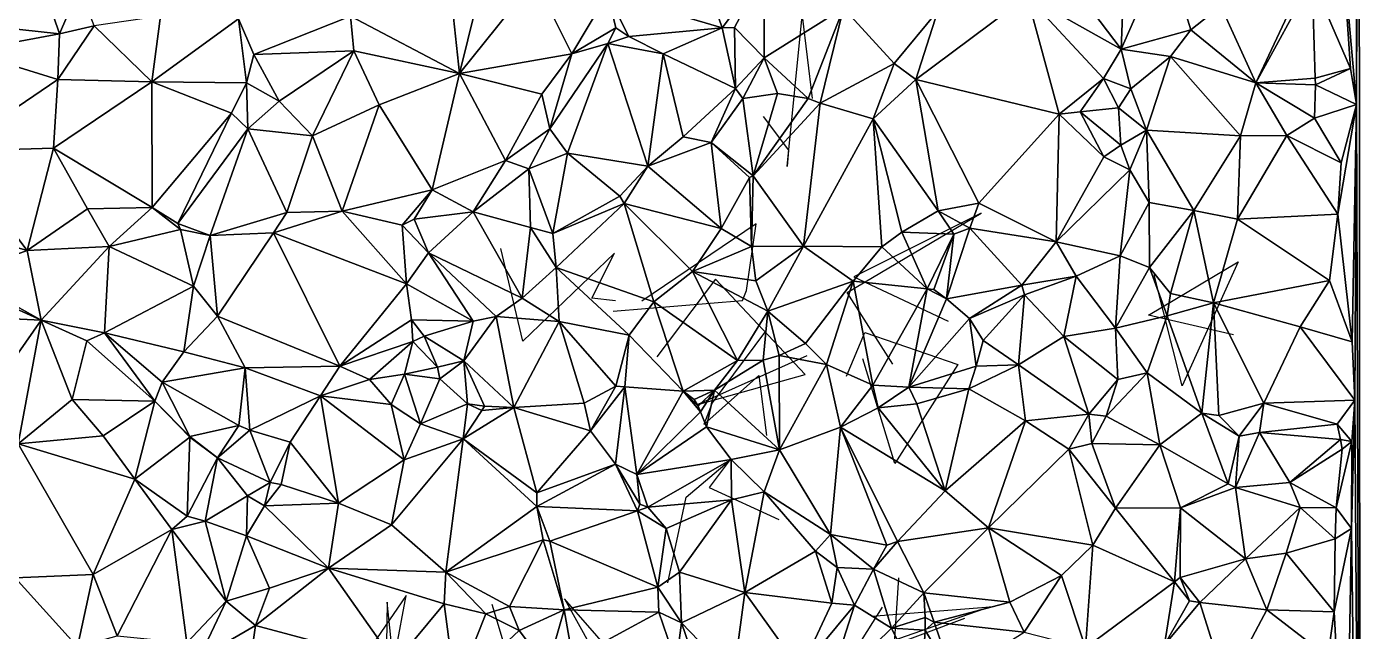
# Model space of a CAD drawing. Header units: metres. Extents: x -15.6 to 15.3, y -15.1 to 15.6.
# Drawn here: x -0.96 to 14.97, y -3.91 to 3.31 of the extents above; entities that cross this region are included whole.
import ezdxf

# ---------------------------------------------------------------- set-up
doc = ezdxf.new("R2010")
doc.units = ezdxf.units.M
doc.layers.add('CRACKS', color=1, linetype='Continuous')
doc.layers.add('STREET_MESH', color=7, linetype='Continuous')

msp = doc.modelspace()

# ---------------------------------------------------------------- linework, layer by layer
at = {"layer": 'CRACKS'}
for points in [[(7.837, 2.236, 0.1), (8.137, 1.836, 0.1), (8.124, 1.638, 0.1), (8.3, 3.439, 0.1), (8.423, 2.452, 0.1)], [(9.386, -0.721, 0.1), (8.839, 0.135, 0.1), (10.439, 1.083, 0.1), (8.92, 0.324, 0.1), (10.043, -0.205, 0.1)], [(6.045, -0.087, 0.1), (7.591, 0.041, 0.1), (7.636, 0.16, 0.1), (7.754, 0.955, 0.1), (6.389, 0.032, 0.1)], [(6.074, 0.036, 0.1), (5.792, 0.068, 0.1), (6.061, 0.607, 0.1), (4.966, -0.445, 0.1), (4.705, 0.662, 0.1)], [(13.453, -0.37, 0.1), (12.438, -0.136, 0.1), (13.505, 0.501, 0.1), (12.838, -0.98, 0.1), (12.503, 0.345, 0.1)], [(8.356, -0.618, 0.1), (7.056, -1.201, 0.1), (8.338, -0.844, 0.1), (7.266, 0.296, 0.1), (6.566, -0.632, 0.1)], [(7.863, -0.325, 0.1), (7.229, -1.179, 0.1), (7.129, -1.44, 0.1), (7.783, -0.856, 0.1), (7.875, -1.572, 0.1)], [(8.831, -0.861, 0.1), (9.052, -0.343, 0.1), (10.159, -0.722, 0.1), (9.409, -1.904, 0.1), (9.028, -0.656, 0.1)], [(6.7, -3.328, 0.1), (6.919, -2.308, 0.1), (7.43, -1.872, 0.1), (7.192, -2.191, 0.1), (8.023, -2.574, 0.1)], [(9.133, -3.727, 0.1), (10.546, -3.617, 0.1), (8.964, -4.17, 0.1), (9.38, -4.417, 0.1), (9.455, -3.268, 0.1)], [(3.479, -4.826, 0.1), (3.347, -3.561, 0.1), (3.328, -4.801, 0.1), (3.573, -3.481, 0.1), (2.518, -5.022, 0.1)], [(4.598, -3.583, 0.1), (5.027, -5.011, 0.1), (6.235, -4.403, 0.1), (5.463, -3.521, 0.1), (6.262, -4.956, 0.1)], [(10.239, -3.756, 0.1), (8.781, -4.304, 0.1), (9.502, -4.678, 0.1), (8.829, -4.308, 0.1), (9.259, -3.618, 0.1)]]:
    msp.add_polyline3d(points, dxfattribs=at)
at = {"layer": 'STREET_MESH'}
for points in [[(14.953, 12.748), (14.949, 11.237), (14.965, -10.535)], [(14.921, 2.378), (14.949, 11.237), (14.911, 8.775)], [(14.949, 11.237), (14.921, 2.378), (14.965, -10.535)], [(14.741, 4.402), (14.921, 2.378), (14.911, 8.775)], [(7.347, 3.295), (6.817, 4.836), (5.979, 3.7)], [(6.817, 4.836), (7.347, 3.295), (7.846, 3.958)], [(12.112, 3.039), (12.161, 4.373), (11.359, 4.034)], [(12.161, 4.373), (12.112, 3.039), (12.641, 4.245)], [(14.392, 3.868), (14.847, 2.808), (14.741, 4.402)], [(14.847, 2.808), (14.921, 2.378), (14.741, 4.402)], [(12.641, 4.245), (12.112, 3.039), (12.94, 3.27)], [(12.641, 4.245), (12.94, 3.27), (13.301, 3.554)], [(-0.563, 3.225), (-0.862, 4.108), (-1.77, 3.356)], [(-0.862, 4.108), (-0.563, 3.225), (-0.324, 3.78)], [(4.066, 4.09), (2.911, 3.435), (4.211, 2.751)], [(4.514, 3.976), (4.066, 4.09), (4.211, 2.751)], [(10.987, 3.671), (12.112, 3.039), (11.359, 4.034)], [(5.112, 3.87), (4.514, 3.976), (4.211, 2.751)], [(5.553, 2.985), (5.112, 3.87), (4.211, 2.751)], [(5.112, 3.87), (5.553, 2.985), (5.979, 3.7)], [(7.347, 3.295), (7.494, 3.3), (7.846, 3.958)], [(7.494, 3.3), (7.848, 2.937), (7.846, 3.958)], [(7.848, 2.937), (8.796, 3.531), (7.846, 3.958)], [(13.718, 2.64), (14.315, 3.913), (13.301, 3.554)], [(13.718, 2.64), (14.392, 3.868), (14.315, 3.913)], [(14.392, 3.868), (13.718, 2.64), (14.428, 2.695)], [(14.847, 2.808), (14.392, 3.868), (14.428, 2.695)], [(-0.324, 3.78), (-0.563, 3.225), (-0.15, 3.318)], [(5.553, 2.985), (6.079, 3.294), (5.979, 3.7)], [(6.231, 3.19), (7.347, 3.295), (5.979, 3.7)], [(6.079, 3.294), (6.231, 3.19), (5.979, 3.7)], [(11.37, 2.263), (10.987, 3.671), (9.659, 2.679)], [(10.987, 3.671), (9.923, 3.499), (9.659, 2.679)], [(11.9, 2.692), (10.987, 3.671), (11.37, 2.263)], [(11.9, 2.692), (12.112, 3.039), (10.987, 3.671)], [(8.796, 3.531), (7.848, 2.937), (8.375, 2.453)], [(8.516, 2.395), (8.796, 3.531), (8.375, 2.453)], [(8.516, 2.395), (9.402, 2.87), (8.796, 3.531)], [(9.402, 2.87), (9.923, 3.499), (8.796, 3.531)], [(12.94, 3.27), (13.718, 2.64), (13.301, 3.554)], [(-1.677, 3.015), (-0.563, 3.225), (-1.77, 3.356)], [(0.537, 2.649), (0.643, 3.435), (-0.15, 3.318)], [(1.573, 3.401), (0.643, 3.435), (0.537, 2.649)], [(1.668, 2.639), (1.573, 3.401), (0.537, 2.649)], [(2.911, 3.435), (1.573, 3.401), (1.757, 2.976)], [(1.573, 3.401), (1.668, 2.639), (1.757, 2.976)], [(2.949, 3.022), (2.911, 3.435), (1.757, 2.976)], [(2.911, 3.435), (2.949, 3.022), (4.211, 2.751)], [(9.923, 3.499), (9.402, 2.87), (9.659, 2.679)], [(-0.563, 3.225), (-1.677, 3.015), (-0.584, 2.68)], [(-0.584, 2.68), (0.537, 2.649), (-0.15, 3.318)], [(-0.563, 3.225), (-0.584, 2.68), (-0.15, 3.318)], [(5.553, 2.985), (5.983, 3.108), (6.079, 3.294)], [(6.079, 3.294), (5.983, 3.108), (6.231, 3.19)], [(6.231, 3.19), (5.983, 3.108), (6.643, 2.986)], [(6.231, 3.19), (6.643, 2.986), (7.347, 3.295)], [(6.643, 2.986), (7.507, 2.57), (7.347, 3.295)], [(7.507, 2.57), (7.494, 3.3), (7.347, 3.295)], [(7.848, 2.937), (7.494, 3.3), (7.507, 2.57)], [(12.94, 3.27), (12.112, 3.039), (12.698, 2.952)], [(13.718, 2.64), (12.94, 3.27), (12.698, 2.952)], [(5.983, 3.108), (5.29, 2.089), (5.502, 1.797)], [(5.553, 2.985), (5.29, 2.089), (5.983, 3.108)], [(6.46, 1.642), (5.983, 3.108), (5.502, 1.797)], [(6.643, 2.986), (5.983, 3.108), (6.46, 1.642)], [(12.112, 3.039), (11.9, 2.692), (12.224, 2.565)], [(12.112, 3.039), (12.224, 2.565), (12.698, 2.952)], [(-1.677, 3.015), (-1.845, 1.821), (-0.584, 2.68)], [(1.668, 2.639), (2.058, 2.419), (1.757, 2.976)], [(2.058, 2.419), (2.949, 3.022), (1.757, 2.976)], [(2.949, 3.022), (2.058, 2.419), (2.455, 2.004)], [(2.949, 3.022), (2.455, 2.004), (3.254, 2.374)], [(4.211, 2.751), (2.949, 3.022), (3.254, 2.374)], [(5.195, 2.502), (5.553, 2.985), (4.211, 2.751)], [(5.29, 2.089), (5.553, 2.985), (5.195, 2.502)], [(6.88, 1.992), (6.643, 2.986), (6.46, 1.642)], [(6.643, 2.986), (6.88, 1.992), (7.507, 2.57)], [(7.595, 2.453), (7.848, 2.937), (7.507, 2.57)], [(8.007, 2.51), (7.848, 2.937), (7.595, 2.453)], [(7.848, 2.937), (8.007, 2.51), (8.375, 2.453)], [(9.402, 2.87), (8.516, 2.395), (9.148, 2.208)], [(9.402, 2.87), (9.148, 2.208), (9.659, 2.679)], [(12.698, 2.952), (12.224, 2.565), (12.413, 2.073)], [(13.534, 2.004), (12.698, 2.952), (12.413, 2.073)], [(13.534, 2.004), (13.718, 2.64), (12.698, 2.952)], [(4.211, 2.751), (3.254, 2.374), (3.885, 1.363)], [(4.761, 1.712), (4.211, 2.751), (3.885, 1.363)], [(5.195, 2.502), (4.211, 2.751), (4.761, 1.712)], [(14.432, 2.613), (14.847, 2.808), (14.428, 2.695)], [(14.847, 2.808), (14.432, 2.613), (14.921, 2.378)], [(-1.845, 1.821), (-0.635, 1.86), (-0.584, 2.68)], [(-0.584, 2.68), (-0.635, 1.86), (0.537, 2.649)], [(0.537, 2.649), (-0.635, 1.86), (0.542, 1.15)], [(1.491, 2.276), (0.537, 2.649), (0.542, 1.15)], [(1.491, 2.276), (1.668, 2.639), (0.537, 2.649)], [(1.668, 2.639), (1.491, 2.276), (1.684, 2.091)], [(2.058, 2.419), (1.668, 2.639), (1.684, 2.091)], [(7.507, 2.57), (6.88, 1.992), (7.216, 1.925)], [(7.595, 2.453), (7.507, 2.57), (7.216, 1.925)], [(9.148, 2.208), (9.924, 1.109), (9.659, 2.679)], [(10.41, 1.202), (11.37, 2.263), (9.659, 2.679)], [(9.924, 1.109), (10.41, 1.202), (9.659, 2.679)], [(11.9, 2.692), (11.37, 2.263), (11.622, 2.291)], [(12.079, 2.341), (11.9, 2.692), (11.622, 2.291)], [(12.224, 2.565), (11.9, 2.692), (12.079, 2.341)], [(12.224, 2.565), (12.079, 2.341), (12.413, 2.073)], [(13.718, 2.64), (13.534, 2.004), (14.089, 2.011)], [(13.718, 2.64), (14.432, 2.613), (14.428, 2.695)], [(14.418, 2.218), (13.718, 2.64), (14.089, 2.011)], [(13.718, 2.64), (14.418, 2.218), (14.432, 2.613)], [(14.432, 2.613), (14.418, 2.218), (14.921, 2.378)], [(2.455, 2.004), (2.058, 2.419), (1.684, 2.091)], [(5.29, 2.089), (5.195, 2.502), (4.761, 1.712)], [(7.717, 1.528), (7.595, 2.453), (7.216, 1.925)], [(8.007, 2.51), (7.595, 2.453), (7.717, 1.528)], [(8.007, 2.51), (7.717, 1.528), (8.375, 2.453)], [(7.717, 1.528), (8.516, 2.395), (8.375, 2.453)], [(8.319, 0.687), (8.516, 2.395), (7.717, 1.528)], [(8.516, 2.395), (8.319, 0.687), (9.148, 2.208)], [(0.848, 0.96), (1.491, 2.276), (0.542, 1.15)], [(1.491, 2.276), (0.848, 0.96), (1.684, 2.091)], [(3.254, 2.374), (2.455, 2.004), (2.811, 1.108)], [(3.885, 1.363), (3.254, 2.374), (2.811, 1.108)], [(11.333, 0.74), (11.37, 2.263), (10.41, 1.202)], [(11.37, 2.263), (11.333, 0.74), (11.904, 1.756)], [(11.37, 2.263), (11.904, 1.756), (11.622, 2.291)], [(12.108, 1.895), (12.079, 2.341), (11.622, 2.291)], [(11.904, 1.756), (12.108, 1.895), (11.622, 2.291)], [(12.079, 2.341), (12.108, 1.895), (12.413, 2.073)], [(14.418, 2.218), (14.735, 1.682), (14.921, 2.378)], [(14.696, 1.072), (14.866, -0.452), (14.921, 2.378)], [(14.735, 1.682), (14.696, 1.072), (14.921, 2.378)], [(14.921, 2.378), (14.866, -0.452), (14.9, -1.151)], [(14.921, 2.378), (14.9, -1.151), (14.965, -10.535)], [(1.684, 2.091), (0.848, 0.96), (1.234, 0.818)], [(2.149, 1.092), (1.684, 2.091), (1.234, 0.818)], [(2.149, 1.092), (2.455, 2.004), (1.684, 2.091)], [(5.29, 2.089), (4.761, 1.712), (5.037, 1.611)], [(5.29, 2.089), (5.037, 1.611), (5.502, 1.797)], [(9.148, 2.208), (8.319, 0.687), (9.254, 0.681)], [(9.49, 0.855), (9.148, 2.208), (9.254, 0.681)], [(9.148, 2.208), (9.49, 0.855), (9.924, 1.109)], [(12.413, 2.073), (12.108, 1.895), (12.212, 1.6)], [(12.444, 1.21), (12.413, 2.073), (12.212, 1.6)], [(12.444, 1.21), (12.976, 1.116), (12.413, 2.073)], [(12.976, 1.116), (13.534, 2.004), (12.413, 2.073)], [(14.735, 1.682), (14.418, 2.218), (14.089, 2.011)], [(2.455, 2.004), (2.149, 1.092), (2.811, 1.108)], [(6.88, 1.992), (6.46, 1.642), (7.216, 1.925)], [(6.46, 1.642), (7.335, 0.899), (7.216, 1.925)], [(7.674, 1.507), (7.717, 1.528), (7.216, 1.925)], [(7.335, 0.899), (7.674, 1.507), (7.216, 1.925)], [(13.534, 2.004), (12.976, 1.116), (13.5, 1.01)], [(14.696, 1.072), (14.089, 2.011), (13.5, 1.01)], [(14.089, 2.011), (13.534, 2.004), (13.5, 1.01)], [(14.735, 1.682), (14.089, 2.011), (14.696, 1.072)], [(-2.222, 1.003), (-0.949, 0.638), (-1.845, 1.821)], [(-0.949, 0.638), (-0.635, 1.86), (-1.845, 1.821)], [(-0.635, 1.86), (-0.949, 0.638), (-0.229, 1.134)], [(-0.635, 1.86), (-0.229, 1.134), (0.542, 1.15)], [(5.037, 1.611), (5.326, 0.84), (5.502, 1.797)], [(5.326, 0.84), (6.125, 1.284), (5.502, 1.797)], [(6.125, 1.284), (6.46, 1.642), (5.502, 1.797)], [(11.904, 1.756), (11.333, 0.74), (12.212, 1.6)], [(12.108, 1.895), (11.904, 1.756), (12.212, 1.6)], [(4.761, 1.712), (3.885, 1.363), (4.374, 1.1)], [(5.037, 1.611), (4.761, 1.712), (4.374, 1.1)], [(5.059, 0.91), (5.037, 1.611), (4.374, 1.1)], [(5.326, 0.84), (5.037, 1.611), (5.059, 0.91)], [(6.125, 1.284), (6.177, 1.198), (6.46, 1.642)], [(6.177, 1.198), (7.335, 0.899), (6.46, 1.642)], [(11.333, 0.74), (12.098, 0.574), (12.212, 1.6)], [(12.098, 0.574), (12.444, 1.21), (12.212, 1.6)], [(7.335, 0.899), (7.698, 0.685), (7.674, 1.507)], [(7.674, 1.507), (7.698, 0.685), (7.717, 1.528)], [(7.698, 0.685), (8.319, 0.687), (7.717, 1.528)], [(3.528, 0.938), (3.885, 1.363), (2.811, 1.108)], [(3.528, 0.938), (3.67, 1.01), (3.885, 1.363)], [(3.885, 1.363), (3.67, 1.01), (4.374, 1.1)], [(6.125, 1.284), (5.326, 0.84), (6.177, 1.198)], [(-0.229, 1.134), (-0.949, 0.638), (0.027, 0.685)], [(-0.229, 1.134), (0.027, 0.685), (0.542, 1.15)], [(0.027, 0.685), (0.88, 0.887), (0.542, 1.15)], [(0.88, 0.887), (0.848, 0.96), (0.542, 1.15)], [(6.177, 1.198), (5.326, 0.84), (5.366, 0.433)], [(6.533, 0.025), (6.177, 1.198), (5.366, 0.433)], [(6.533, 0.025), (6.992, 0.387), (6.177, 1.198)], [(6.992, 0.387), (7.335, 0.899), (6.177, 1.198)], [(9.924, 1.109), (10.305, 0.902), (10.41, 1.202)], [(10.305, 0.902), (11.333, 0.74), (10.41, 1.202)], [(12.449, 0.433), (12.444, 1.21), (12.098, 0.574)], [(12.976, 1.116), (12.444, 1.21), (12.449, 0.433)], [(12.976, 1.116), (12.449, 0.433), (12.699, 0.125)], [(13.212, 0.012), (12.976, 1.116), (12.699, 0.125)], [(12.976, 1.116), (13.212, 0.012), (13.5, 1.01)], [(-0.949, 0.638), (-2.222, 1.003), (-1.75, 0.348)], [(0.848, 0.96), (0.88, 0.887), (1.234, 0.818)], [(2.149, 1.092), (1.234, 0.818), (1.991, 0.848)], [(2.811, 1.108), (2.149, 1.092), (1.991, 0.848)], [(3.577, 0.238), (2.811, 1.108), (1.991, 0.848)], [(3.577, 0.238), (3.528, 0.938), (2.811, 1.108)], [(3.67, 1.01), (3.528, 0.938), (3.842, 0.609)], [(4.374, 1.1), (3.67, 1.01), (3.842, 0.609)], [(4.958, 0.07), (4.374, 1.1), (3.842, 0.609)], [(4.958, 0.07), (5.059, 0.91), (4.374, 1.1)], [(9.49, 0.855), (10.111, 0.831), (9.924, 1.109)], [(10.111, 0.831), (10.305, 0.902), (9.924, 1.109)], [(13.5, 1.01), (13.212, 0.012), (14.596, 0.28)], [(14.696, 1.072), (13.5, 1.01), (14.596, 0.28)], [(14.866, -0.452), (14.696, 1.072), (14.596, 0.28)], [(0.88, 0.887), (0.027, 0.685), (1.034, 0.213)], [(1.234, 0.818), (0.88, 0.887), (1.034, 0.213)], [(1.324, -0.148), (1.234, 0.818), (1.034, 0.213)], [(1.234, 0.818), (1.324, -0.148), (1.991, 0.848)], [(1.324, -0.148), (2.783, -0.742), (1.991, 0.848)], [(2.783, -0.742), (3.577, 0.238), (1.991, 0.848)], [(3.528, 0.938), (3.577, 0.238), (3.842, 0.609)], [(5.059, 0.91), (4.958, 0.07), (5.366, 0.433)], [(5.326, 0.84), (5.059, 0.91), (5.366, 0.433)], [(7.698, 0.685), (7.335, 0.899), (6.992, 0.387)], [(9.794, 0.18), (9.49, 0.855), (9.254, 0.681)], [(10.111, 0.831), (9.49, 0.855), (9.794, 0.18)], [(9.875, 0.171), (10.111, 0.831), (9.794, 0.18)], [(9.875, 0.171), (10.026, 0.062), (10.111, 0.831)], [(10.026, 0.062), (10.925, 0.225), (10.305, 0.902)], [(10.111, 0.831), (10.026, 0.062), (10.305, 0.902)], [(10.925, 0.225), (11.333, 0.74), (10.305, 0.902)], [(-0.949, 0.638), (-1.75, 0.348), (-0.782, -0.193)], [(-0.949, 0.638), (-0.782, -0.193), (0.027, 0.685)], [(0.027, 0.685), (-0.782, -0.193), (-0.028, -0.345)], [(1.034, 0.213), (0.027, 0.685), (-0.028, -0.345)], [(7.698, 0.685), (6.992, 0.387), (7.75, 0.276)], [(8.319, 0.687), (7.698, 0.685), (7.75, 0.276)], [(7.891, -0.087), (8.319, 0.687), (7.75, 0.276)], [(7.891, -0.087), (8.91, 0.271), (8.319, 0.687)], [(8.319, 0.687), (8.91, 0.271), (9.254, 0.681)], [(8.91, 0.271), (9.794, 0.18), (9.254, 0.681)], [(11.333, 0.74), (10.925, 0.225), (11.574, 0.331)], [(12.098, 0.574), (11.333, 0.74), (11.574, 0.331)], [(3.577, 0.238), (4.375, -0.207), (3.842, 0.609)], [(4.65, -0.152), (4.958, 0.07), (3.842, 0.609)], [(4.375, -0.207), (4.65, -0.152), (3.842, 0.609)], [(12.042, -0.288), (12.098, 0.574), (11.574, 0.331)], [(12.042, -0.288), (12.449, 0.433), (12.098, 0.574)], [(-0.782, -0.193), (-1.75, 0.348), (-1.787, 0.26)], [(4.958, 0.07), (5.402, -0.211), (5.366, 0.433)], [(5.366, 0.433), (5.402, -0.211), (6.237, -0.374)], [(6.533, 0.025), (5.366, 0.433), (6.237, -0.374)], [(6.992, 0.387), (6.533, 0.025), (7.528, -0.677)], [(6.992, 0.387), (7.891, -0.087), (7.75, 0.276)], [(7.891, -0.087), (6.992, 0.387), (7.528, -0.677)], [(10.925, 0.225), (10.958, 0.109), (11.574, 0.331)], [(11.574, 0.331), (10.958, 0.109), (11.425, -0.391)], [(12.042, -0.288), (11.574, 0.331), (11.425, -0.391)], [(12.449, 0.433), (12.042, -0.288), (12.658, -0.142)], [(12.449, 0.433), (12.658, -0.142), (12.699, 0.125)], [(-2.211, -0.127), (-0.782, -0.193), (-1.787, 0.26)], [(0.922, -0.571), (1.034, 0.213), (-0.028, -0.345)], [(0.922, -0.571), (1.324, -0.148), (1.034, 0.213)], [(3.638, -0.189), (3.577, 0.238), (2.783, -0.742)], [(3.577, 0.238), (3.638, -0.189), (4.375, -0.207)], [(7.891, -0.087), (8.34, -0.472), (8.91, 0.271)], [(8.91, 0.271), (8.34, -0.472), (8.593, -0.723)], [(8.91, 0.271), (8.593, -0.723), (9.145, -0.969)], [(8.91, 0.271), (9.145, -0.969), (9.794, 0.18)], [(9.145, -0.969), (9.576, -0.994), (9.794, 0.18)], [(9.576, -0.994), (10.026, 0.062), (9.794, 0.18)], [(10.026, 0.062), (9.875, 0.171), (9.794, 0.18)], [(10.026, 0.062), (10.301, -0.176), (10.925, 0.225)], [(10.925, 0.225), (10.301, -0.176), (10.958, 0.109)], [(13.212, 0.012), (14.246, -0.273), (14.596, 0.28)], [(14.246, -0.273), (14.866, -0.452), (14.596, 0.28)], [(5.402, -0.211), (4.958, 0.07), (4.65, -0.152)], [(6.881, -1.04), (6.533, 0.025), (6.237, -0.374)], [(6.533, 0.025), (6.881, -1.04), (7.528, -0.677)], [(10.026, 0.062), (9.576, -0.994), (10.301, -0.176)], [(10.301, -0.176), (10.464, -0.437), (10.958, 0.109)], [(10.464, -0.437), (10.884, -0.727), (10.958, 0.109)], [(10.958, 0.109), (10.884, -0.727), (11.425, -0.391)], [(12.658, -0.142), (13.212, 0.012), (12.699, 0.125)], [(13.074, -1.303), (13.212, 0.012), (12.658, -0.142)], [(13.212, 0.012), (13.074, -1.303), (13.278, -1.333)], [(13.814, -1.185), (13.212, 0.012), (13.278, -1.333)], [(13.814, -1.185), (14.246, -0.273), (13.212, 0.012)], [(-2.211, -0.127), (-1.831, -1.691), (-0.782, -0.193)], [(0.922, -0.571), (1.652, -0.764), (1.324, -0.148)], [(1.324, -0.148), (1.652, -0.764), (2.783, -0.742)], [(4.264, -0.678), (4.858, -1.236), (4.65, -0.152)], [(4.375, -0.207), (4.264, -0.678), (4.65, -0.152)], [(4.858, -1.236), (5.402, -0.211), (4.65, -0.152)], [(7.836, -0.67), (7.891, -0.087), (7.528, -0.677)], [(7.891, -0.087), (7.836, -0.67), (8.028, -0.615)], [(8.34, -0.472), (7.891, -0.087), (8.028, -0.615)], [(12.042, -0.288), (12.422, -0.823), (12.658, -0.142)], [(12.422, -0.823), (13.074, -1.303), (12.658, -0.142)], [(-1.831, -1.691), (-1.056, -1.671), (-0.782, -0.193)], [(-1.056, -1.671), (-0.413, -1.143), (-0.782, -0.193)], [(-0.782, -0.193), (-0.236, -0.439), (-0.028, -0.345)], [(-0.413, -1.143), (-0.236, -0.439), (-0.782, -0.193)], [(3.654, -0.447), (3.638, -0.189), (2.783, -0.742)], [(4.375, -0.207), (3.638, -0.189), (3.788, -0.386)], [(3.638, -0.189), (3.654, -0.447), (3.788, -0.386)], [(4.264, -0.678), (4.375, -0.207), (3.788, -0.386)], [(5.402, -0.211), (4.858, -1.236), (5.701, -1.185)], [(5.402, -0.211), (6.076, -0.982), (6.237, -0.374)], [(6.076, -0.982), (5.402, -0.211), (5.701, -1.185)], [(9.576, -0.994), (10.379, -0.742), (10.301, -0.176)], [(10.301, -0.176), (10.379, -0.742), (10.464, -0.437)], [(12.072, -0.903), (12.042, -0.288), (11.425, -0.391)], [(12.042, -0.288), (12.072, -0.903), (12.422, -0.823)], [(14.246, -0.273), (13.814, -1.185), (14.9, -1.151)], [(14.866, -0.452), (14.246, -0.273), (14.9, -1.151)], [(-0.236, -0.439), (-0.413, -1.143), (0.572, -1.161)], [(-0.236, -0.439), (0.572, -1.161), (-0.028, -0.345)], [(0.572, -1.161), (0.663, -0.934), (-0.028, -0.345)], [(0.663, -0.934), (0.922, -0.571), (-0.028, -0.345)], [(3.136, -0.901), (3.654, -0.447), (2.783, -0.742)], [(3.654, -0.447), (3.136, -0.901), (3.555, -0.838)], [(3.948, -0.754), (3.654, -0.447), (3.555, -0.838)], [(3.654, -0.447), (3.948, -0.754), (3.788, -0.386)], [(3.948, -0.754), (4.264, -0.678), (3.788, -0.386)], [(6.076, -0.982), (6.185, -0.99), (6.237, -0.374)], [(6.185, -0.99), (6.881, -1.04), (6.237, -0.374)], [(8.593, -0.723), (8.34, -0.472), (8.028, -0.615)], [(10.379, -0.742), (10.884, -0.727), (10.464, -0.437)], [(10.884, -0.727), (11.724, -1.318), (11.425, -0.391)], [(11.724, -1.318), (12.072, -0.903), (11.425, -0.391)], [(0.922, -0.571), (0.663, -0.934), (1.652, -0.764)], [(8.028, -0.615), (7.836, -0.67), (8.03, -1.741)], [(8.593, -0.723), (8.028, -0.615), (8.03, -1.741)], [(0.663, -0.934), (1.575, -1.452), (1.652, -0.764)], [(1.575, -1.452), (1.71, -1.508), (1.652, -0.764)], [(1.652, -0.764), (2.55, -1.098), (2.783, -0.742)], [(1.71, -1.508), (2.55, -1.098), (1.652, -0.764)], [(2.55, -1.098), (3.136, -0.901), (2.783, -0.742)], [(3.975, -0.896), (3.948, -0.754), (3.555, -0.838)], [(3.948, -0.754), (3.975, -0.896), (4.264, -0.678)], [(4.264, -0.678), (3.975, -0.896), (4.307, -1.194)], [(4.264, -0.678), (4.508, -1.219), (4.858, -1.236)], [(4.508, -1.219), (4.264, -0.678), (4.307, -1.194)], [(7.528, -0.677), (6.881, -1.04), (7.257, -1.031)], [(7.836, -0.67), (7.257, -1.031), (8.03, -1.741)], [(7.836, -0.67), (7.528, -0.677), (7.257, -1.031)], [(8.758, -1.473), (8.593, -0.723), (8.03, -1.741)], [(8.593, -0.723), (8.758, -1.473), (9.145, -0.969)], [(10.379, -0.742), (9.576, -0.994), (10.292, -1.012)], [(10.97, -1.395), (10.884, -0.727), (10.292, -1.012)], [(10.884, -0.727), (10.379, -0.742), (10.292, -1.012)], [(11.724, -1.318), (10.884, -0.727), (10.97, -1.395)], [(0.993, -1.584), (0.663, -0.934), (0.572, -1.161)], [(1.575, -1.452), (0.663, -0.934), (0.993, -1.584)], [(3.136, -0.901), (2.55, -1.098), (3.397, -1.2)], [(3.136, -0.901), (3.397, -1.2), (3.555, -0.838)], [(3.555, -0.838), (3.397, -1.2), (3.744, -1.43)], [(3.975, -0.896), (3.555, -0.838), (3.744, -1.43)], [(3.975, -0.896), (3.744, -1.43), (4.307, -1.194)], [(11.724, -1.318), (11.93, -1.341), (12.072, -0.903)], [(12.422, -0.823), (11.93, -1.341), (12.571, -1.683)], [(12.072, -0.903), (11.93, -1.341), (12.422, -0.823)], [(13.074, -1.303), (12.422, -0.823), (12.571, -1.683)], [(2.188, -1.649), (2.55, -1.098), (1.71, -1.508)], [(2.766, -2.38), (2.55, -1.098), (2.188, -1.649)], [(3.397, -1.2), (2.55, -1.098), (3.551, -1.863)], [(2.55, -1.098), (2.766, -2.38), (3.551, -1.863)], [(6.076, -0.982), (5.701, -1.185), (5.775, -1.515)], [(6.185, -0.99), (6.076, -0.982), (5.775, -1.515)], [(6.075, -1.912), (6.185, -0.99), (5.775, -1.515)], [(6.075, -1.912), (6.327, -2.038), (6.185, -0.99)], [(6.327, -2.038), (6.881, -1.04), (6.185, -0.99)], [(6.881, -1.04), (6.327, -2.038), (7.089, -1.289)], [(6.881, -1.04), (7.012, -1.14), (7.257, -1.031)], [(7.062, -1.221), (6.881, -1.04), (7.089, -1.289)], [(6.881, -1.04), (7.062, -1.221), (7.012, -1.14)], [(7.012, -1.14), (7.062, -1.221), (7.257, -1.031)], [(7.062, -1.221), (7.089, -1.289), (7.257, -1.031)], [(7.089, -1.289), (7.158, -1.467), (7.257, -1.031)], [(7.257, -1.031), (7.158, -1.467), (8.03, -1.741)], [(8.758, -1.473), (9.208, -1.239), (9.145, -0.969)], [(9.208, -1.239), (9.576, -0.994), (9.145, -0.969)], [(9.576, -0.994), (9.208, -1.239), (9.669, -1.192)], [(10.292, -1.012), (9.576, -0.994), (9.669, -1.192)], [(10.01, -2.232), (10.292, -1.012), (9.669, -1.192)], [(10.01, -2.232), (10.97, -1.395), (10.292, -1.012)], [(-0.413, -1.143), (-1.056, -1.671), (-0.043, -1.576)], [(-0.413, -1.143), (-0.043, -1.576), (0.572, -1.161)], [(-0.043, -1.576), (0.337, -2.09), (0.572, -1.161)], [(0.337, -2.09), (0.993, -1.589), (0.572, -1.161)], [(0.993, -1.589), (0.993, -1.584), (0.572, -1.161)], [(3.744, -1.43), (3.397, -1.2), (3.551, -1.863)], [(3.744, -1.43), (4.256, -1.609), (4.307, -1.194)], [(4.256, -1.609), (4.476, -1.272), (4.307, -1.194)], [(4.858, -1.236), (4.476, -1.272), (4.256, -1.609)], [(5.135, -2.255), (4.858, -1.236), (4.256, -1.609)], [(4.476, -1.272), (4.508, -1.219), (4.307, -1.194)], [(4.508, -1.219), (4.476, -1.272), (4.858, -1.236)], [(5.701, -1.185), (4.858, -1.236), (5.775, -1.515)], [(4.858, -1.236), (5.135, -2.255), (5.775, -1.515)], [(9.208, -1.239), (8.758, -1.473), (10.01, -2.232)], [(9.208, -1.239), (10.01, -2.232), (9.669, -1.192)], [(13.517, -1.58), (13.814, -1.185), (13.278, -1.333)], [(13.762, -1.534), (13.814, -1.185), (13.517, -1.58)], [(13.762, -1.534), (14.687, -1.434), (13.814, -1.185)], [(13.814, -1.185), (14.687, -1.434), (14.9, -1.151)], [(14.687, -1.434), (14.865, -1.644), (14.9, -1.151)], [(14.9, -1.151), (14.858, -2.681), (14.965, -10.535)], [(14.865, -1.644), (14.858, -2.681), (14.9, -1.151)], [(3.744, -1.43), (3.551, -1.863), (4.256, -1.609)], [(6.327, -2.038), (7.158, -1.467), (7.089, -1.289)], [(10.97, -1.395), (10.01, -2.232), (10.526, -2.674)], [(11.487, -1.734), (10.97, -1.395), (10.526, -2.674)], [(11.724, -1.318), (10.97, -1.395), (11.487, -1.734)], [(11.761, -1.665), (11.724, -1.318), (11.487, -1.734)], [(11.93, -1.341), (11.724, -1.318), (11.761, -1.665)], [(11.93, -1.341), (11.761, -1.665), (12.571, -1.683)], [(13.389, -2.147), (13.074, -1.303), (12.571, -1.683)], [(13.074, -1.303), (13.517, -1.58), (13.278, -1.333)], [(13.074, -1.303), (13.389, -2.147), (13.517, -1.58)], [(-1.056, -1.671), (0.337, -2.09), (-0.043, -1.576)], [(0.337, -2.09), (0.961, -2.532), (0.993, -1.589)], [(0.961, -2.532), (1.322, -1.838), (0.993, -1.589)], [(1.575, -1.452), (0.993, -1.584), (1.322, -1.838)], [(1.322, -1.838), (0.993, -1.584), (0.993, -1.589)], [(1.71, -1.508), (1.575, -1.452), (1.322, -1.838)], [(1.952, -2.131), (1.71, -1.508), (1.322, -1.838)], [(1.952, -2.131), (2.188, -1.649), (1.71, -1.508)], [(5.135, -2.255), (6.075, -1.912), (5.775, -1.515)], [(7.158, -1.467), (6.327, -2.038), (7.453, -1.858)], [(7.158, -1.467), (7.453, -1.858), (8.03, -1.741)], [(8.639, -2.751), (8.758, -1.473), (8.03, -1.741)], [(8.639, -2.751), (9.312, -2.881), (8.758, -1.473)], [(10.01, -2.232), (8.758, -1.473), (9.44, -2.834)], [(8.758, -1.473), (9.312, -2.881), (9.44, -2.834)], [(13.389, -2.147), (13.477, -2.191), (13.517, -1.58)], [(13.477, -2.191), (13.762, -1.534), (13.517, -1.58)], [(13.762, -1.534), (13.477, -2.191), (14.122, -2.131)], [(14.73, -1.617), (14.687, -1.434), (13.762, -1.534)], [(14.73, -1.617), (13.762, -1.534), (14.122, -2.131)], [(14.687, -1.434), (14.73, -1.617), (14.865, -1.644)], [(-1.092, -3.271), (-0.163, -3.229), (-1.056, -1.671)], [(-1.056, -1.671), (-0.163, -3.229), (0.337, -2.09)], [(2.188, -1.649), (1.952, -2.131), (2.084, -2.157)], [(2.766, -2.38), (2.188, -1.649), (2.084, -2.157)], [(4.046, -3.202), (4.256, -1.609), (3.4, -2.637)], [(4.256, -1.609), (3.551, -1.863), (3.4, -2.637)], [(4.046, -3.202), (5.133, -2.42), (4.256, -1.609)], [(5.133, -2.42), (5.135, -2.255), (4.256, -1.609)], [(7.453, -1.858), (7.849, -2.244), (8.03, -1.741)], [(7.849, -2.244), (8.639, -2.751), (8.03, -1.741)], [(11.771, -2.879), (11.487, -1.734), (10.526, -2.674)], [(12.043, -2.437), (11.761, -1.665), (11.487, -1.734)], [(11.771, -2.879), (12.043, -2.437), (11.487, -1.734)], [(11.761, -1.665), (12.043, -2.437), (12.571, -1.683)], [(12.571, -1.683), (12.043, -2.437), (12.817, -2.435)], [(13.389, -2.147), (12.571, -1.683), (12.817, -2.435)], [(14.749, -1.735), (14.73, -1.617), (14.122, -2.131)], [(14.675, -2.436), (14.749, -1.735), (14.122, -2.131)], [(14.865, -1.644), (14.675, -2.436), (14.858, -2.681)], [(14.675, -2.436), (14.865, -1.644), (14.749, -1.735)], [(14.865, -1.644), (14.73, -1.617), (14.749, -1.735)], [(0.961, -2.532), (1.173, -2.593), (1.322, -1.838)], [(1.173, -2.593), (1.68, -2.292), (1.322, -1.838)], [(1.68, -2.292), (1.952, -2.131), (1.322, -1.838)], [(3.551, -1.863), (2.766, -2.38), (3.4, -2.637)], [(6.327, -2.038), (6.458, -2.426), (7.453, -1.858)], [(7.453, -1.858), (6.458, -2.426), (7.459, -2.34)], [(7.849, -2.244), (7.453, -1.858), (7.459, -2.34)], [(5.133, -2.42), (6.335, -2.469), (6.075, -1.912)], [(5.135, -2.255), (5.133, -2.42), (6.075, -1.912)], [(6.075, -1.912), (6.335, -2.469), (6.364, -2.39)], [(6.327, -2.038), (6.075, -1.912), (6.364, -2.39)], [(6.458, -2.426), (6.327, -2.038), (6.364, -2.39)], [(0.337, -2.09), (-0.163, -3.229), (0.776, -2.693)], [(0.961, -2.532), (0.337, -2.09), (0.776, -2.693)], [(1.952, -2.131), (1.68, -2.292), (1.884, -2.409)], [(2.084, -2.157), (1.952, -2.131), (1.884, -2.409)], [(2.766, -2.38), (2.084, -2.157), (1.884, -2.409)], [(13.477, -2.191), (13.389, -2.147), (12.817, -2.435)], [(13.594, -3.042), (13.477, -2.191), (12.817, -2.435)], [(13.477, -2.191), (14.247, -2.432), (14.122, -2.131)], [(14.247, -2.432), (13.477, -2.191), (13.594, -3.042)], [(14.247, -2.432), (14.675, -2.436), (14.122, -2.131)], [(1.173, -2.593), (1.67, -2.767), (1.68, -2.292)], [(1.68, -2.292), (1.67, -2.767), (1.884, -2.409)], [(2.646, -3.153), (2.766, -2.38), (1.884, -2.409)], [(2.766, -2.38), (2.646, -3.153), (3.4, -2.637)], [(7.459, -2.34), (6.458, -2.426), (6.678, -2.681)], [(6.837, -3.202), (7.459, -2.34), (6.678, -2.681)], [(7.459, -2.34), (6.837, -3.202), (7.616, -3.445)], [(7.849, -2.244), (7.459, -2.34), (7.616, -3.445)], [(7.849, -2.244), (7.616, -3.445), (8.46, -2.95)], [(8.639, -2.751), (7.849, -2.244), (8.46, -2.95)], [(10.01, -2.232), (9.44, -2.834), (10.526, -2.674)], [(1.173, -2.593), (0.961, -2.532), (0.776, -2.693)], [(1.67, -2.767), (2.646, -3.153), (1.884, -2.409)], [(5.21, -2.817), (5.133, -2.42), (4.046, -3.202)], [(6.335, -2.469), (5.133, -2.42), (5.291, -2.833)], [(5.133, -2.42), (5.21, -2.817), (5.291, -2.833)], [(6.58, -3.38), (6.335, -2.469), (5.291, -2.833)], [(6.335, -2.469), (6.458, -2.426), (6.364, -2.39)], [(6.458, -2.426), (6.335, -2.469), (6.678, -2.681)], [(6.335, -2.469), (6.58, -3.38), (6.678, -2.681)], [(12.748, -3.317), (12.043, -2.437), (11.771, -2.879)], [(12.043, -2.437), (12.748, -3.317), (12.817, -2.435)], [(12.748, -3.317), (12.816, -3.264), (12.817, -2.435)], [(12.816, -3.264), (13.594, -3.042), (12.817, -2.435)], [(14.079, -2.977), (14.247, -2.432), (13.594, -3.042)], [(14.665, -2.803), (14.247, -2.432), (14.079, -2.977)], [(14.247, -2.432), (14.665, -2.803), (14.675, -2.436)], [(14.675, -2.436), (14.665, -2.803), (14.858, -2.681)], [(-0.163, -3.229), (0.126, -3.96), (0.776, -2.693)], [(0.126, -3.96), (0.954, -4.047), (0.776, -2.693)], [(1.427, -3.549), (1.173, -2.593), (0.776, -2.693)], [(0.954, -4.047), (1.427, -3.549), (0.776, -2.693)], [(1.67, -2.767), (1.173, -2.593), (1.427, -3.549)], [(2.646, -3.153), (4.046, -3.202), (3.4, -2.637)], [(6.58, -3.38), (6.837, -3.202), (6.678, -2.681)], [(9.44, -2.834), (9.755, -3.448), (10.526, -2.674)], [(9.755, -3.448), (10.78, -3.56), (10.526, -2.674)], [(11.398, -3.243), (11.771, -2.879), (10.526, -2.674)], [(10.78, -3.56), (11.398, -3.243), (10.526, -2.674)], [(14.858, -2.681), (14.653, -3.674), (14.798, -6.306)], [(14.858, -2.681), (14.665, -2.803), (14.653, -3.674)], [(14.858, -2.681), (14.798, -6.306), (14.965, -10.535)], [(1.67, -2.767), (1.427, -3.549), (1.944, -3.394)], [(1.67, -2.767), (1.944, -3.394), (2.646, -3.153)], [(4.807, -3.612), (5.21, -2.817), (4.046, -3.202)], [(5.21, -2.817), (4.807, -3.612), (5.461, -3.65)], [(5.21, -2.817), (5.461, -3.65), (5.291, -2.833)], [(5.461, -3.65), (6.58, -3.38), (5.291, -2.833)], [(8.721, -3.146), (8.639, -2.751), (8.46, -2.95)], [(9.153, -3.168), (9.312, -2.881), (8.639, -2.751)], [(8.721, -3.146), (9.153, -3.168), (8.639, -2.751)], [(9.44, -2.834), (9.153, -3.168), (9.755, -3.448)], [(9.312, -2.881), (9.153, -3.168), (9.44, -2.834)], [(14.665, -2.803), (14.079, -2.977), (14.653, -3.674)], [(8.46, -2.95), (7.616, -3.445), (8.657, -3.571)], [(8.721, -3.146), (8.46, -2.95), (8.657, -3.571)], [(11.398, -3.243), (11.683, -4.104), (11.771, -2.879)], [(11.683, -4.104), (12.748, -3.317), (11.771, -2.879)], [(14.079, -2.977), (13.594, -3.042), (13.849, -3.651)], [(14.653, -3.674), (14.079, -2.977), (13.849, -3.651)], [(1.944, -3.394), (1.774, -3.84), (2.646, -3.153)], [(2.646, -3.153), (1.774, -3.84), (3.442, -4.285)], [(2.646, -3.153), (3.442, -4.285), (4.029, -3.58)], [(4.046, -3.202), (2.646, -3.153), (4.029, -3.58)], [(8.927, -3.595), (8.721, -3.146), (8.657, -3.571)], [(9.153, -3.168), (8.721, -3.146), (8.927, -3.595)], [(9.153, -3.168), (8.927, -3.595), (9.369, -3.871)], [(9.153, -3.168), (9.369, -3.871), (9.755, -3.448)], [(12.816, -3.264), (13.048, -3.565), (13.594, -3.042)], [(13.594, -3.042), (13.048, -3.565), (13.849, -3.651)], [(-0.35, -4.094), (-1.092, -3.271), (-1.333, -4.315)], [(-1.092, -3.271), (-0.35, -4.094), (-0.163, -3.229)], [(-0.163, -3.229), (-0.35, -4.094), (0.126, -3.96)], [(4.524, -3.698), (4.046, -3.202), (4.029, -3.58)], [(4.807, -3.612), (4.046, -3.202), (4.524, -3.698)], [(6.862, -3.808), (6.837, -3.202), (6.58, -3.38)], [(6.837, -3.202), (6.862, -3.808), (7.616, -3.445)], [(11.398, -3.243), (10.78, -3.56), (10.953, -3.918)], [(11.683, -4.104), (11.398, -3.243), (10.953, -3.918)], [(12.627, -4.071), (12.748, -3.317), (11.683, -4.104)], [(12.748, -3.317), (12.627, -4.071), (12.925, -3.543)], [(12.816, -3.264), (12.748, -3.317), (12.925, -3.543)], [(13.048, -3.565), (12.816, -3.264), (12.925, -3.543)], [(1.427, -3.549), (1.774, -3.84), (1.944, -3.394)], [(6.591, -3.678), (6.58, -3.38), (5.461, -3.65)], [(6.862, -3.808), (6.58, -3.38), (6.591, -3.678)], [(6.862, -3.808), (7.481, -4.452), (7.616, -3.445)], [(7.616, -3.445), (7.481, -4.452), (8.284, -4.37)], [(7.616, -3.445), (8.284, -4.37), (8.657, -3.571)], [(9.369, -3.871), (9.771, -3.744), (9.755, -3.448)], [(10.78, -3.56), (9.755, -3.448), (9.876, -3.798)], [(9.755, -3.448), (9.771, -3.744), (9.876, -3.798)], [(1.427, -3.549), (0.954, -4.047), (1.102, -4.228)], [(1.774, -3.84), (1.427, -3.549), (1.102, -4.228)], [(3.442, -4.285), (4.163, -4.609), (4.029, -3.58)], [(4.163, -4.609), (4.524, -3.698), (4.029, -3.58)], [(4.922, -3.898), (4.807, -3.612), (4.524, -3.698)], [(4.807, -3.612), (4.922, -3.898), (5.461, -3.65)], [(4.922, -3.898), (5.262, -4.347), (5.461, -3.65)], [(5.262, -4.347), (5.566, -4.237), (5.461, -3.65)], [(5.566, -4.237), (6.591, -3.678), (5.461, -3.65)], [(8.284, -4.37), (8.927, -3.595), (8.657, -3.571)], [(8.595, -4.628), (8.927, -3.595), (8.284, -4.37)], [(8.927, -3.595), (8.595, -4.628), (9.369, -3.871)], [(10.953, -3.918), (10.78, -3.56), (9.876, -3.798)], [(12.627, -4.071), (13.048, -3.565), (12.925, -3.543)], [(13.048, -3.565), (12.627, -4.071), (13.364, -4.568)], [(13.048, -3.565), (13.364, -4.568), (13.849, -3.651)], [(13.364, -4.568), (14.577, -4.214), (13.849, -3.651)], [(14.577, -4.214), (14.653, -3.674), (13.849, -3.651)], [(4.922, -3.898), (4.524, -3.698), (4.163, -4.609)], [(6.591, -3.678), (5.566, -4.237), (6.799, -4.284)], [(6.862, -3.808), (6.591, -3.678), (6.799, -4.284)], [(7.101, -4.501), (6.862, -3.808), (6.799, -4.284)], [(7.481, -4.452), (6.862, -3.808), (7.101, -4.501)], [(9.772, -3.894), (9.771, -3.744), (9.369, -3.871)], [(9.771, -3.744), (9.772, -3.894), (9.876, -3.798)], [(9.772, -3.894), (10.099, -4.455), (9.876, -3.798)], [(10.099, -4.455), (10.953, -3.918), (9.876, -3.798)], [(14.653, -3.674), (14.577, -4.214), (14.798, -6.306)], [(1.774, -3.84), (1.102, -4.228), (1.729, -4.174)], [(1.774, -3.84), (1.729, -4.174), (3.442, -4.285)], [(5.262, -4.347), (4.922, -3.898), (4.163, -4.609)], [(8.595, -4.628), (9.725, -4.608), (9.369, -3.871)], [(9.725, -4.608), (9.772, -3.894), (9.369, -3.871)], [(9.772, -3.894), (9.725, -4.608), (10.099, -4.455)]]:
    msp.add_3dface(points, dxfattribs=at)

doc.saveas('drawing.dxf')
